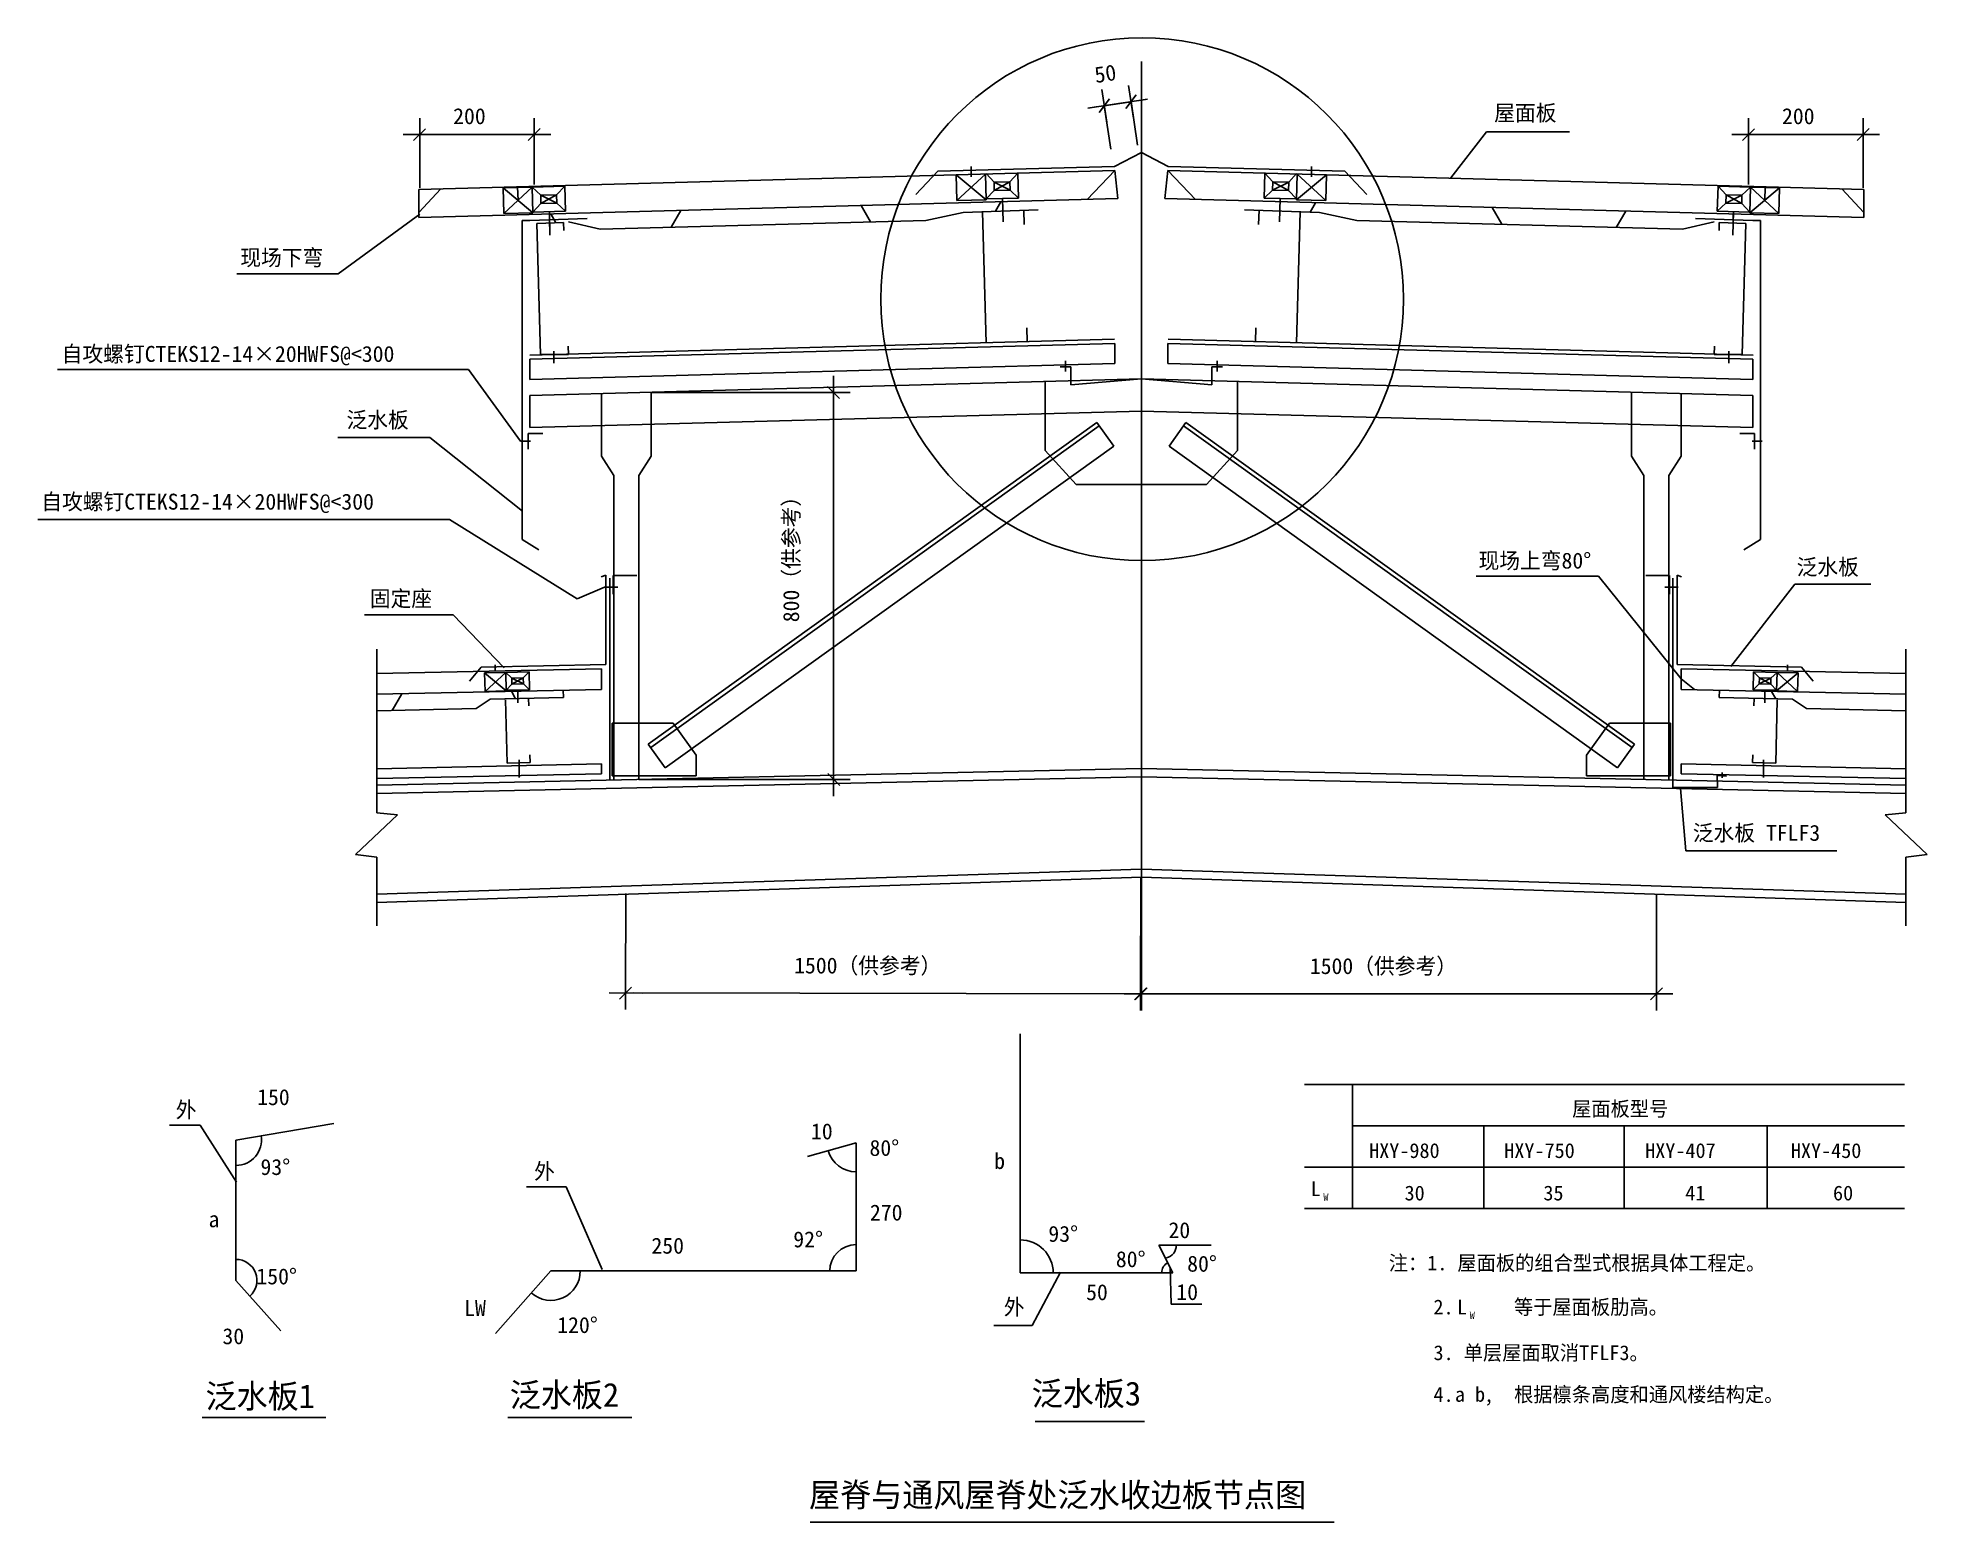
# Model space of a CAD drawing. Header units: metres. Extents: x 1277 to 24127, y -177 to 17770.
import ezdxf

# ---------------------------------------------------------------- set-up
doc = ezdxf.new("R2010")
doc.units = ezdxf.units.M
for name, color, linetype in [('LAYER1', 51, 'Continuous'), ('中心线', 30, 'Continuous'), ('标注', 142, 'Continuous'), ('轮廓线', 131, 'Continuous')]:
    doc.layers.add(name, color=color, linetype=linetype)

# ---------------------------------------------------------------- blocks, each defined once
blk = doc.blocks.new('JZF')
for p, q in [((-2, 0), (2, 0)), ((0, 2), (0, -2))]:
    blk.add_line(p, q)
at = {"color": 3}
blk.add_lwpolyline([(-0.72, -0.72), (0.73, 0.73)], dxfattribs=at)

msp = doc.modelspace()

# ---------------------------------------------------------------- hatches: boundary and pattern name
at = {"layer": '轮廓线'}
h = msp.add_hatch(dxfattribs=at)
h.set_pattern_fill('HONEY', scale=400)
h.paths.add_polyline_path([(7464.92, 15639.52), (12946.32, 15787.75), (12949.28, 15676.54), (12469.2, 15659.57), (12017.28, 15562.55), (8077.08, 15456), (7695.77, 15545.73), (7467.58, 15539.56)])
h = msp.add_hatch(dxfattribs=at)
h.set_pattern_fill('HONEY', scale=400)
h.paths.add_polyline_path([(21781.87, 15639.52), (16300.46, 15787.75), (16297.51, 15676.54), (16777.58, 15659.57), (17229.5, 15562.55), (21169.71, 15456), (21551.02, 15545.73), (21779.21, 15539.56)])
h = msp.add_hatch(dxfattribs=at)
h.set_pattern_fill('HONEY', scale=400)
h.paths.add_polyline_path([(5379.16, 9833.24), (5379.16, 9632.94), (6577.68, 9663.14), (6748.96, 9773.17), (7633.94, 9792.52), (7631.97, 9882.49)])
h = msp.add_hatch(dxfattribs=at)
h.set_pattern_fill('HONEY', scale=400)
h.paths.add_polyline_path([(21614.81, 9882.49), (21612.85, 9792.52), (22497.82, 9773.17), (22669.11, 9663.14), (23867.62, 9632.94), (23867.62, 9833.24)])

# ---------------------------------------------------------------- linework, layer by layer
msp.add_line((6255.59, 11947.22), (1277.49, 11947.22))
at = {"layer": 'LAYER1'}
for p, q in [((14076.55, 16933.7), (13977.65, 16918.91)), ((14253.77, 16424.73), (14175.27, 16949.72)), ((14175.45, 16948.49), (14498.36, 16996.77)), ((14576.68, 16473.02), (14498.18, 16998.01)), ((14597.26, 17011.56), (14696.16, 17026.35)), ((5895.9, 15957.32), (5895.9, 16600.7)), ((7180.49, 16599.45), (5995.9, 16599.45)), ((7280.49, 15996.28), (7280.49, 16600.7)), ((18798.69, 16631.26), (18366.32, 16077.97)), ((19801.78, 16631.26), (18798.69, 16631.26)), ((21966.3, 15996.28), (21966.3, 16600.7)), ((22066.3, 16599.45), (23250.89, 16599.45)), ((23350.89, 15957.32), (23350.89, 16600.7)), ((4910.88, 14915.81), (5899.67, 15636.83)), ((3684.98, 14915.81), (4910.88, 14915.81)), ((1513.91, 13757.8), (6488.12, 13757.8)), ((6488.12, 13757.8), (7113.71, 12891.64)), ((8695.9, 13481.85), (10903.31, 13481.85)), ((10902.06, 13381.85), (10902.06, 8902.2)), ((4906, 12935.9), (6019.05, 12935.9)), ((6019.05, 12935.9), (7138.92, 12047.09)), ((6255.59, 11947.22), (7798.85, 10988.51)), ((18673.73, 11260.6), (20153.44, 11260.6)), ((20153.44, 11260.6), (21152.39, 10021.12)), ((7798.85, 10988.51), (8129.88, 11126.81)), ((22525.24, 11164.69), (21750.78, 10170.17)), ((23445.08, 11164.69), (22525.24, 11164.69)), ((5227.42, 10793.46), (6298.93, 10793.46)), ((6298.93, 10793.46), (6918.86, 10154.32)), ((8545.9, 8802.2), (10903.31, 8802.2)), ((21206.07, 7940.7), (21142.83, 8695.97)), ((23032.36, 7940.7), (21206.07, 7940.7)), ((14616.66, 7619.51), (14614.18, 6209.56)), ((14623.39, 7619.51), (14623.39, 6209.55)), ((8388.2, 7426.21), (8386.08, 6220.51)), ((20851.51, 7415.25), (20851.51, 6209.55)), ((8486.08, 6221.59), (14514.18, 6210.99)), ((20751.51, 6210.8), (14723.39, 6210.8)), ((13158.94, 5728.07), (13158.94, 2837.41)), ((16596.96, 5115.87), (23853.96, 5115.87)), ((17174.96, 5115.87), (17174.96, 3615.87)), ((4857.94, 4642.99), (3674.29, 4444.02)), ((17174.96, 4615.87), (23853.96, 4615.87)), ((18763.46, 4615.87), (18763.46, 3615.87)), ((20460.46, 4615.87), (20460.46, 3615.87)), ((22193.46, 4615.87), (22193.46, 3615.87)), ((3674.29, 4444.02), (3674.29, 2747.65)), ((11173.23, 4410.64), (10586, 4243.06)), ((11173.23, 2860.57), (11173.23, 4410.64)), ((16596.96, 4115.87), (23853.96, 4115.87)), ((16596.96, 3615.87), (23853.96, 3615.87)), ((15004.52, 2837.41), (14836.74, 3172.56)), ((14836.74, 3172.56), (15465.92, 3172.56)), ((3674.29, 2747.65), (4217.8, 2136.96)), ((7482.07, 2860.57), (6810.95, 2106.49)), ((7482.07, 2860.57), (11173.23, 2860.57)), ((13158.94, 2837.41), (15004.52, 2837.41)), ((3266.27, 1088.43), (4762.76, 1088.43)), ((6960.21, 1089.4), (8462.72, 1089.4)), ((13338.45, 1039.61), (14662.45, 1039.61)), ((10617.6, -176.55), (16955.86, -176.55))]:
    msp.add_line(p, q, dxfattribs=at)
msp.add_circle((14632.58, 14609.36), 3160.7, dxfattribs=at)
at = {"layer": '中心线'}
msp.add_line((14623.39, 17485.42), (14623.39, 6210.8), dxfattribs=at)
at = {"layer": '标注'}
for p, q in [((3242.99, 4621.89), (2870.96, 4621.89)), ((3680.61, 3935.04), (3242.99, 4621.89)), ((7665.99, 3877.97), (7186.65, 3877.97)), ((8103.61, 2878.92), (7665.99, 3877.97)), ((13646.92, 2847.49), (13303.08, 2202.95)), ((14970.52, 2901.02), (14982.51, 2458.7)), ((14982.51, 2458.7), (15355.88, 2458.7)), ((13303.08, 2202.95), (12841.14, 2202.95))]:
    msp.add_line(p, q, dxfattribs=at)
for centre, radius, start, end in [((3674.29, 4444.02), 307.33, 270, 9.54), ((11173.23, 4410.64), 349.9, 195.93, 270), ((13158.94, 2837.41), 398.84, 0, 90), ((3674.29, 2747.65), 253.73, 311.67, 90), ((11173.23, 2860.57), 318.61, 90, 180), ((14900.43, 3163.64), 144.57, 280.54, 3.54), ((7482.07, 2860.57), 355.91, 228.33, 0), ((15004.52, 2837.41), 136.42, 116.59, 180)]:
    msp.add_arc(centre, radius, start, end, dxfattribs=at)
at = {"layer": '轮廓线'}
for p, q in [((14300.49, 16214.57), (14623.39, 16383.23)), ((14946.3, 16214.57), (14623.39, 16383.23)), ((14301.84, 16164.59), (5885.46, 15936.99)), ((12160.86, 16156.71), (11895.28, 15877.5)), ((14300.49, 16214.57), (12160.86, 16156.71)), ((12747.17, 15811.3), (12385.16, 16112.76)), ((12393.57, 15802.04), (12385.16, 16112.76)), ((12393.57, 15802.04), (12738.76, 16122.32)), ((12566.16, 16088.85), (12566.16, 16215.53)), ((12747.17, 15811.3), (12738.76, 16122.32)), ((12841.43, 16025.06), (12745.44, 16128.52)), ((13033.61, 16030.26), (12841.43, 16025.06)), ((12844.17, 15923.61), (12841.43, 16025.06)), ((13036.38, 15928.15), (12841.43, 16025.06)), ((12844.17, 15923.61), (13033.61, 16030.26)), ((13033.61, 16030.26), (13130.87, 16132.92)), ((13036.38, 15928.15), (13033.61, 16030.26)), ((13139.05, 15830.54), (13130.87, 16132.92)), ((14301.84, 16164.59), (13967.72, 15815.37)), ((14301.84, 16164.59), (14340.34, 15825.45)), ((14944.95, 16164.59), (14906.45, 15825.45)), ((14944.95, 16164.59), (15279.06, 15815.37)), ((14944.95, 16164.59), (23361.33, 15936.99)), ((14946.3, 16214.57), (17085.93, 16156.71)), ((16107.73, 15830.54), (16115.91, 16132.92)), ((16213.17, 16030.26), (16115.91, 16132.92)), ((16210.41, 15928.15), (16213.17, 16030.26)), ((16210.41, 15928.15), (16405.36, 16025.06)), ((16213.17, 16030.26), (16405.36, 16025.06)), ((16402.62, 15923.61), (16213.17, 16030.26)), ((16402.62, 15923.61), (16405.36, 16025.06)), ((16405.36, 16025.06), (16501.35, 16128.52)), ((16499.61, 15811.3), (16508.03, 16122.32)), ((16499.61, 15811.3), (16861.62, 16112.76)), ((16853.22, 15802.04), (16508.03, 16122.32)), ((16680.62, 16088.85), (16680.62, 16215.53)), ((16853.22, 15802.04), (16861.62, 16112.76)), ((17085.93, 16156.71), (17351.51, 15877.5)), ((5885.46, 15658.25), (6151.66, 15944.19)), ((5885.46, 15936.99), (5885.46, 15596.81)), ((14340.34, 15825.45), (5885.46, 15596.81)), ((7257.62, 15964.21), (6904.02, 15954.65)), ((6912.43, 15643.93), (6904.02, 15954.65)), ((7266.03, 15653.19), (6904.02, 15954.65)), ((6912.43, 15643.93), (7257.62, 15964.21)), ((7085.03, 15803.92), (7080.55, 15969.31)), ((7257.62, 15964.21), (7649.73, 15974.82)), ((7266.03, 15653.19), (7257.62, 15964.21)), ((7360.29, 15866.95), (7257.62, 15964.21)), ((7552.47, 15872.15), (7360.29, 15866.95)), ((7555.24, 15770.04), (7360.29, 15866.95)), ((7363.03, 15765.51), (7360.29, 15866.95)), ((7363.03, 15765.51), (7552.47, 15872.15)), ((7555.24, 15770.04), (7363.03, 15765.51)), ((7552.47, 15872.15), (7649.73, 15974.82)), ((7555.24, 15770.04), (7552.47, 15872.15)), ((7555.24, 15770.04), (7657.91, 15672.44)), ((7657.91, 15672.44), (7649.73, 15974.82)), ((12393.57, 15802.04), (12747.17, 15811.3)), ((12747.17, 15821.3), (12844.17, 15923.61)), ((13139.05, 15830.54), (12747.17, 15821.3)), ((13036.38, 15928.15), (12844.17, 15923.61)), ((12952.81, 15543.77), (12945.31, 15825.97)), ((13036.38, 15928.15), (13139.05, 15830.54)), ((14906.45, 15825.45), (23361.33, 15596.81)), ((16210.41, 15928.15), (16107.73, 15830.54)), ((16107.73, 15830.54), (16499.61, 15821.3)), ((16210.41, 15928.15), (16402.62, 15923.61)), ((16293.98, 15543.77), (16301.48, 15825.97)), ((16499.61, 15821.3), (16402.62, 15923.61)), ((16853.22, 15802.04), (16499.61, 15811.3)), ((21588.87, 15672.44), (21597.05, 15974.82)), ((21691.55, 15770.04), (21588.87, 15672.44)), ((21694.31, 15872.15), (21597.05, 15974.82)), ((21989.17, 15964.21), (21597.05, 15974.82)), ((21691.55, 15770.04), (21694.31, 15872.15)), ((21691.55, 15770.04), (21886.5, 15866.95)), ((21691.55, 15770.04), (21883.76, 15765.51)), ((21694.31, 15872.15), (21886.5, 15866.95)), ((21883.76, 15765.51), (21694.31, 15872.15)), ((21883.76, 15765.51), (21886.5, 15866.95)), ((21886.5, 15866.95), (21989.17, 15964.21)), ((21980.76, 15653.19), (21989.17, 15964.21)), ((21980.76, 15653.19), (22342.76, 15954.65)), ((22334.36, 15643.93), (21989.17, 15964.21)), ((21989.17, 15964.21), (22342.76, 15954.65)), ((22161.76, 15803.92), (22166.23, 15969.31)), ((22334.36, 15643.93), (22342.76, 15954.65)), ((23361.33, 15658.25), (23095.13, 15944.19)), ((23361.33, 15936.99), (23361.33, 15596.81)), ((6912.43, 15643.93), (7266.03, 15653.19)), ((7227.51, 15561.42), (7136.17, 15561.42)), ((7136.17, 15561.42), (7136.17, 11705.42)), ((7227.51, 15561.42), (7920.45, 15586.51)), ((7266.03, 15663.19), (7363.03, 15765.51)), ((7657.91, 15672.44), (7266.03, 15663.19)), ((7471.67, 15385.66), (7464.17, 15667.86)), ((7465.18, 15487.26), (7465.18, 15629.64)), ((8077.08, 15456), (7695.77, 15545.73)), ((12017.28, 15562.55), (8077.08, 15456)), ((12017.28, 15562.55), (12469.2, 15659.57)), ((13375.25, 15691.6), (12469.2, 15659.57)), ((12702.78, 15667.83), (12745.65, 14082.83)), ((13200.17, 15685.41), (13204.85, 15512.3)), ((15871.54, 15691.6), (16777.58, 15659.57)), ((16046.62, 15685.41), (16041.94, 15512.3)), ((16544, 15667.83), (16501.14, 14082.83)), ((17229.5, 15562.55), (16777.58, 15659.57)), ((17229.5, 15562.55), (21169.71, 15456)), ((21169.71, 15456), (21551.02, 15545.73)), ((22019.28, 15561.42), (21326.34, 15586.51)), ((21588.87, 15672.44), (21980.76, 15663.19)), ((21775.12, 15385.66), (21782.62, 15667.86)), ((21781.6, 15487.26), (21781.6, 15629.64)), ((21980.76, 15663.19), (21883.76, 15765.51)), ((22334.36, 15643.93), (21980.76, 15653.19)), ((22019.28, 15561.42), (22110.62, 15561.42)), ((22110.62, 15561.42), (22110.62, 11705.42)), ((7311.15, 15523.24), (7636.17, 15535.01)), ((7313.42, 15523.32), (7357.45, 13941.62)), ((7636.17, 15535.01), (7637.55, 15440.77)), ((21610.61, 15535.01), (21609.23, 15440.77)), ((21935.63, 15523.24), (21610.61, 15535.01)), ((21933.37, 15523.32), (21889.34, 13941.62)), ((13238.61, 14264.05), (13243.14, 14096.29)), ((16008.18, 14264.05), (16003.64, 14096.29)), ((14300.49, 14124.88), (7226.16, 13933.57)), ((14301.84, 14074.9), (7227.51, 13883.59)), ((7357.45, 13941.62), (7696.06, 13940.52)), ((7518.84, 13982.17), (7518.84, 13835.36)), ((7696.06, 13940.52), (7693.04, 14040.82)), ((14301.84, 14074.9), (14301.84, 13831.91)), ((14944.95, 14074.9), (22019.28, 13883.59)), ((14944.95, 14074.9), (14944.95, 13831.91)), ((14946.3, 14124.88), (22020.63, 13933.57)), ((21550.73, 13940.52), (21553.75, 14040.82)), ((21889.34, 13941.62), (21550.73, 13940.52)), ((21727.94, 13982.17), (21727.94, 13835.36)), ((7227.51, 13640.61), (7227.51, 13883.59)), ((14301.84, 13831.91), (7227.51, 13640.61)), ((13770.11, 13791.45), (13642.8, 13791.45)), ((13706.45, 13864.62), (13706.45, 13734.46)), ((13770.11, 13766.03), (13770.11, 13791.45)), ((13770.11, 13575.31), (13770.11, 13766.03)), ((14944.95, 13831.91), (22019.28, 13640.61)), ((15476.68, 13766.03), (15476.68, 13791.45)), ((15476.68, 13791.45), (15603.98, 13791.45)), ((15476.68, 13575.31), (15476.68, 13766.03)), ((15540.33, 13864.62), (15540.33, 13734.46)), ((22019.28, 13640.61), (22019.28, 13883.59)), ((14623.39, 13646.22), (7227.51, 13446.22)), ((8695.28, 12711.55), (8695.28, 13481.85)), ((13461.64, 12780.74), (13461.64, 13614.8)), ((14623.39, 13646.22), (13770.11, 13575.31)), ((14623.39, 13646.22), (15476.68, 13575.31)), ((14623.39, 13646.22), (22019.28, 13446.22)), ((15785.14, 12780.74), (15785.14, 13614.8)), ((20551.51, 12711.55), (20551.51, 13481.85)), ((7227.51, 13057.44), (7227.51, 13446.22)), ((14623.39, 13257.44), (7227.51, 13057.44)), ((8095.28, 12711.55), (8095.28, 13473.74)), ((14623.39, 13257.44), (22019.28, 13057.44)), ((21151.51, 12711.55), (21151.51, 13473.74)), ((22019.28, 13057.44), (22019.28, 13446.22)), ((14084.81, 13117.53), (8660.26, 9230.11)), ((14113.94, 13076.88), (8689.39, 9189.47)), ((14084.81, 13117.53), (14288.69, 12833.04)), ((15161.97, 13117.53), (14958.1, 12833.04)), ((15132.85, 13076.88), (20557.4, 9189.47)), ((15161.97, 13117.53), (20586.52, 9230.11)), ((7236.52, 12891.64), (7113.71, 12891.64)), ((7209.23, 12987.04), (7209.23, 12796.23)), ((7386.63, 12987.04), (7209.23, 12987.04)), ((14288.69, 12833.04), (8864.14, 8945.62)), ((14958.1, 12833.04), (20382.65, 8945.62)), ((21860.16, 12987.04), (22037.55, 12987.04)), ((22010.26, 12891.64), (22133.08, 12891.64)), ((22037.55, 12987.04), (22037.55, 12796.23)), ((8245.28, 12479.58), (8095.28, 12711.55)), ((8545.28, 12479.58), (8695.28, 12711.55)), ((13461.64, 12780.74), (13834.74, 12370.84)), ((15785.14, 12780.74), (15412.05, 12370.84)), ((20701.51, 12479.58), (20551.51, 12711.55)), ((21001.51, 12479.58), (21151.51, 12711.55)), ((8245.28, 8795.64), (8245.28, 12479.58)), ((8545.28, 8802.2), (8545.28, 12479.58)), ((14623.39, 12370.84), (13834.74, 12370.84)), ((14623.39, 12370.84), (15412.05, 12370.84)), ((20701.51, 8802.2), (20701.51, 12479.58)), ((21001.51, 8795.64), (21001.51, 12479.58)), ((7136.17, 11705.42), (7337.62, 11578.73)), ((22110.62, 11705.42), (21909.17, 11578.73)), ((8145.28, 11274.46), (8091.91, 11252.26)), ((8145.28, 11237.99), (8145.28, 11274.46)), ((8145.28, 10193.79), (8145.28, 11237.99)), ((8195.28, 8794.55), (8195.28, 11237.99)), ((8235.4, 11268.14), (8523.27, 11268.14)), ((8235.4, 11042.64), (8235.4, 11268.14)), ((21011.38, 11268.14), (20723.52, 11268.14)), ((21011.38, 11042.64), (21011.38, 11268.14)), ((21051.51, 8707.69), (21051.51, 11237.99)), ((21101.51, 11237.99), (21101.51, 11274.46)), ((21101.51, 11274.46), (21154.87, 11252.26)), ((21101.51, 10193.79), (21101.51, 11237.99)), ((8129.88, 11126.81), (8292.66, 11126.81)), ((21116.91, 11126.81), (20954.13, 11126.81)), ((5379.16, 10376.65), (5379.16, 8401.32)), ((23867.62, 10376.65), (23867.62, 8401.32)), ((8093.41, 10142.64), (5379.16, 10083.3)), ((6640.85, 10160.9), (6499.78, 9992.07)), ((8145.28, 10193.79), (6640.85, 10160.9)), ((6936.16, 10097.9), (6681.57, 10091.01)), ((6942.21, 9873.96), (6681.57, 10091.01)), ((6687.62, 9867.3), (6681.57, 10091.01)), ((6687.62, 9867.3), (6936.16, 10097.9)), ((6809.32, 10114.57), (6807.9, 10187.43)), ((6936.16, 10097.9), (7218.48, 10105.53)), ((6942.21, 9873.96), (6936.16, 10097.9)), ((7010.08, 10027.87), (6936.16, 10097.9)), ((7148.45, 10031.61), (7218.48, 10105.53)), ((7224.36, 9887.82), (7218.48, 10105.53)), ((8093.41, 10142.64), (8093.41, 9892.58)), ((21101.51, 10193.79), (22605.93, 10160.9)), ((21153.38, 10142.64), (21153.38, 9892.58)), ((21153.38, 10142.64), (23867.62, 10083.3)), ((22022.42, 9887.82), (22028.31, 10105.53)), ((22310.63, 10097.9), (22028.31, 10105.53)), ((22098.34, 10031.61), (22028.31, 10105.53)), ((22236.71, 10027.87), (22310.63, 10097.9)), ((22304.57, 9873.96), (22310.63, 10097.9)), ((22304.57, 9873.96), (22565.22, 10091.01)), ((22559.17, 9867.3), (22310.63, 10097.9)), ((22310.63, 10097.9), (22565.22, 10091.01)), ((22437.47, 10114.57), (22438.89, 10187.43)), ((22559.17, 9867.3), (22565.22, 10091.01)), ((22605.93, 10160.9), (22747.01, 9992.07)), ((8093.41, 9892.58), (5379.16, 9833.24)), ((6687.62, 9867.3), (6942.21, 9873.96)), ((6942.21, 9881.16), (7012.05, 9954.83)), ((7224.36, 9887.82), (6942.21, 9881.16)), ((7148.45, 10031.61), (7010.08, 10027.87)), ((7150.44, 9958.1), (7010.08, 10027.87)), ((7012.05, 9954.83), (7010.08, 10027.87)), ((7012.05, 9954.83), (7148.45, 10031.61)), ((7150.44, 9958.1), (7012.05, 9954.83)), ((7083.29, 9728.84), (7083.29, 9884.49)), ((7150.44, 9958.1), (7148.45, 10031.61)), ((7150.44, 9958.1), (7224.36, 9887.82)), ((7633.94, 9792.52), (7631.97, 9882.49)), ((21152.39, 10021.12), (21312.69, 9889.1)), ((21153.38, 9892.58), (23867.62, 9833.24)), ((21612.85, 9792.52), (21614.81, 9882.49)), ((22096.35, 9958.1), (22022.42, 9887.82)), ((22022.42, 9887.82), (22304.57, 9881.16)), ((22096.35, 9958.1), (22098.34, 10031.61)), ((22096.35, 9958.1), (22236.71, 10027.87)), ((22096.35, 9958.1), (22234.74, 9954.83)), ((22234.74, 9954.83), (22098.34, 10031.61)), ((22098.34, 10031.61), (22236.71, 10027.87)), ((22163.5, 9728.84), (22163.5, 9884.49)), ((22234.74, 9954.83), (22236.71, 10027.87)), ((22304.57, 9881.16), (22234.74, 9954.83)), ((22559.17, 9867.3), (22304.57, 9873.96)), ((6577.68, 9663.14), (5379.16, 9632.94)), ((6577.68, 9663.14), (6748.96, 9773.17)), ((7633.94, 9792.52), (6748.96, 9773.17)), ((6952.31, 9000.62), (6935.54, 9767.84)), ((7213.89, 9783.33), (7215.83, 9694.51)), ((21612.85, 9792.52), (22497.82, 9773.17)), ((22032.9, 9783.33), (22030.95, 9694.51)), ((22294.47, 9000.62), (22311.24, 9767.84)), ((22669.11, 9663.14), (22497.82, 9773.17)), ((22669.11, 9663.14), (23867.62, 9632.94)), ((8223.95, 9483.41), (8962.04, 9483.41)), ((8223.95, 8847.41), (8223.95, 9483.41)), ((8962.04, 9483.41), (9239.44, 9096.33)), ((20284.75, 9483.41), (20007.35, 9096.33)), ((21022.83, 9483.41), (20284.75, 9483.41)), ((21022.83, 8847.41), (21022.83, 9483.41)), ((8660.26, 9230.11), (8864.14, 8945.62)), ((20586.52, 9230.11), (20382.65, 8945.62)), ((8093.41, 8992.37), (5379.16, 8933.02)), ((14621.21, 8935.04), (5379.16, 8732.98)), ((7230.87, 9006.71), (6952.31, 9000.62)), ((7098.87, 9040.06), (7098.87, 8826.04)), ((7228.81, 9101.01), (7230.87, 9006.71)), ((8093.41, 8992.37), (8093.41, 8872.34)), ((9239.44, 9096.33), (9239.44, 8847.41)), ((14625.58, 8935.04), (23867.62, 8732.98)), ((20007.35, 9096.33), (20007.35, 8847.41)), ((21153.38, 8992.37), (21153.38, 8872.34)), ((21153.38, 8992.37), (23867.62, 8933.02)), ((22017.98, 9101.01), (22015.92, 9006.71)), ((22015.92, 9006.71), (22294.47, 9000.62)), ((22147.91, 9040.06), (22147.91, 8826.04)), ((8093.84, 8872.35), (5379.16, 8813)), ((14623.39, 8835.07), (5379.16, 8632.95)), ((9239.44, 8847.41), (8223.95, 8847.41)), ((14623.39, 8835.07), (23867.62, 8632.95)), ((20007.35, 8847.41), (21022.83, 8847.41)), ((21592.64, 8707.69), (21051.51, 8707.69)), ((21152.94, 8872.35), (23867.62, 8813)), ((21592.64, 8707.69), (21588.73, 8852.23)), ((21588.73, 8852.23), (21698.25, 8844.42)), ((21647.4, 8887.39), (21648.49, 8820.98)), ((5626.28, 8377.44), (5119.69, 7896.15)), ((5379.16, 8401.32), (5626.28, 8377.44)), ((23867.62, 8401.32), (23620.5, 8377.44)), ((23620.5, 8377.44), (24127.1, 7896.15)), ((5119.69, 7896.15), (5379.16, 7862.05)), ((5379.16, 7862.05), (5379.16, 7032.29)), ((24127.1, 7896.15), (23867.62, 7862.05)), ((23867.62, 7862.05), (23867.62, 7032.29)), ((14620.12, 7720.08), (5379.16, 7417.01)), ((14623.39, 7620.13), (5379.16, 7316.96)), ((14623.39, 7620.13), (23867.62, 7316.96)), ((14626.67, 7720.08), (23867.62, 7417.01))]:
    msp.add_line(p, q, dxfattribs=at)

# ---------------------------------------------------------------- block references
at = {"layer": 'LAYER1', "xscale": 100, "yscale": 100, "zscale": 100}
for p, rotation in [((14175.45, 16948.49), 8.5), ((14498.36, 16996.77), 188.5), ((5895.9, 16599.45), 180), ((21966.3, 16599.45), 180), ((10902.06, 13481.85), 90), ((10902.06, 8802.2), 270), ((8386.08, 6221.76), 179.9), ((14614.18, 6210.81), 359.9), ((14623.39, 6210.8), 180)]:
    msp.add_blockref('JZF', p, dxfattribs=dict(at, rotation=rotation))
for p in [(7280.49, 16599.45), (23350.89, 16599.45), (20851.51, 6210.8)]:
    msp.add_blockref('JZF', p, dxfattribs=at)

# ---------------------------------------------------------------- texts
for s, rotation, p in [('50', 8.5, (14071.89, 17222.97)), ('800（供参考）', 90, (10484.13, 10704.02)), ('1500（供参考）', 359.9, (10423.73, 6458.15))]:
    msp.add_text(s, height=193, rotation=rotation).set_placement(p)
for s, p in [('200', (6300.39, 16725.95)), ('200', (22370.79, 16725.95)), ('1500（供参考）', (16660.63, 6450.78)), ('外', (2946.41, 4713.19)), ('外', (7280.17, 3970.48)), ('外', (12960.1, 2329.57))]:
    msp.add_text(s, height=193).set_placement(p)
at = {"layer": 'LAYER1'}
for s, height, p in [('屋面板', 193, (18890.42, 16766.2)), ('现场下弯', 193, (3726.63, 15016.43)), ('自攻螺钉CTEKS12-14×20HWFS@<300', 193, (1566.79, 13851.64)), ('泛水板', 193, (5010.76, 13054.78)), ('自攻螺钉CTEKS12-14×20HWFS@<300', 193, (1319.39, 12065.32)), ('现场上弯80%%d', 193, (18701.12, 11352.69)), ('泛水板', 193, (22547.71, 11275.56)), ('固定座', 193, (5292.94, 10893.97)), ('泛水板 TFLF3', 193, (21292.58, 8061.52)), ('150', 193, (3930.03, 4866.09)), ('10', 193, (10627.95, 4452.53)), ('80%%d', 193, (11335.52, 4252.47)), ('93%%d', 193, (3970.63, 4021.32)), ('b', 193, (12843.98, 4094.22)), ('270', 193, (11341.01, 3470.59)), ('a', 193, (3342.79, 3390.03)), ('20', 193, (14951.43, 3257.56)), ('250', 193, (8698.48, 3070.04)), ('92%%d', 193, (10414.13, 3146.68)), ('93%%d', 193, (13498.71, 3212.96)), ('80%%d', 193, (14314.82, 2906.86)), ('80%%d', 193, (15177.65, 2852.13)), ('注：1. 屋面板的组合型式根据具体工程定。', 179, (17614.86, 2868.57)), ('150%%d', 193, (3921.23, 2699.12)), ('50', 193, (13955.09, 2507.36)), ('10', 193, (15046.48, 2509.87)), ('2.      等于屋面板肋高。', 179, (18155.58, 2336.07)), ('LW', 193, (6433.44, 2315.96)), ('120%%d', 193, (7559.35, 2110.91)), ('30', 193, (3510.57, 1975.43)), ('3. 单层屋面取消TFLF3。', 179, (18156.54, 1782.9)), ('泛水板1', 289, (3305.77, 1202.43)), ('泛水板2', 289, (6984.62, 1218.49)), ('泛水板3', 289, (13296.96, 1234.61)), ('4.   ,  根据檩条高度和通风楼结构定。', 179, (18156.54, 1278.4)), ('a b', 179, (18415.6, 1279.86)), ('屋脊与通风屋脊处泛水收边板节点图', 289, (10604.68, 8.57))]:
    msp.add_text(s, height=height, dxfattribs=at).set_placement(p)
at = {"layer": '标注'}
for s, height, p in [('屋面板型号', 179, (19832.68, 4732.29)), ('HXY-980', 179, (17378.17, 4226.73)), ('HXY-750', 179, (19012.29, 4226.73)), ('HXY-407', 179, (20716.49, 4226.73)), ('HXY-450', 179, (22478.29, 4226.73)), ('L', 179, (16670.85, 3765.93)), ('30', 179, (17806.46, 3713.87)), ('35', 179, (19485.46, 3713.87)), ('41', 179, (21200.46, 3713.87)), ('60', 179, (22987.96, 3713.87)), ('W', 90, (16824.57, 3709)), ('L', 179, (18440.75, 2335.41)), ('W', 90, (18594.47, 2278.47))]:
    msp.add_text(s, height=height, dxfattribs=at).set_placement(p)

doc.saveas('drawing.dxf')
